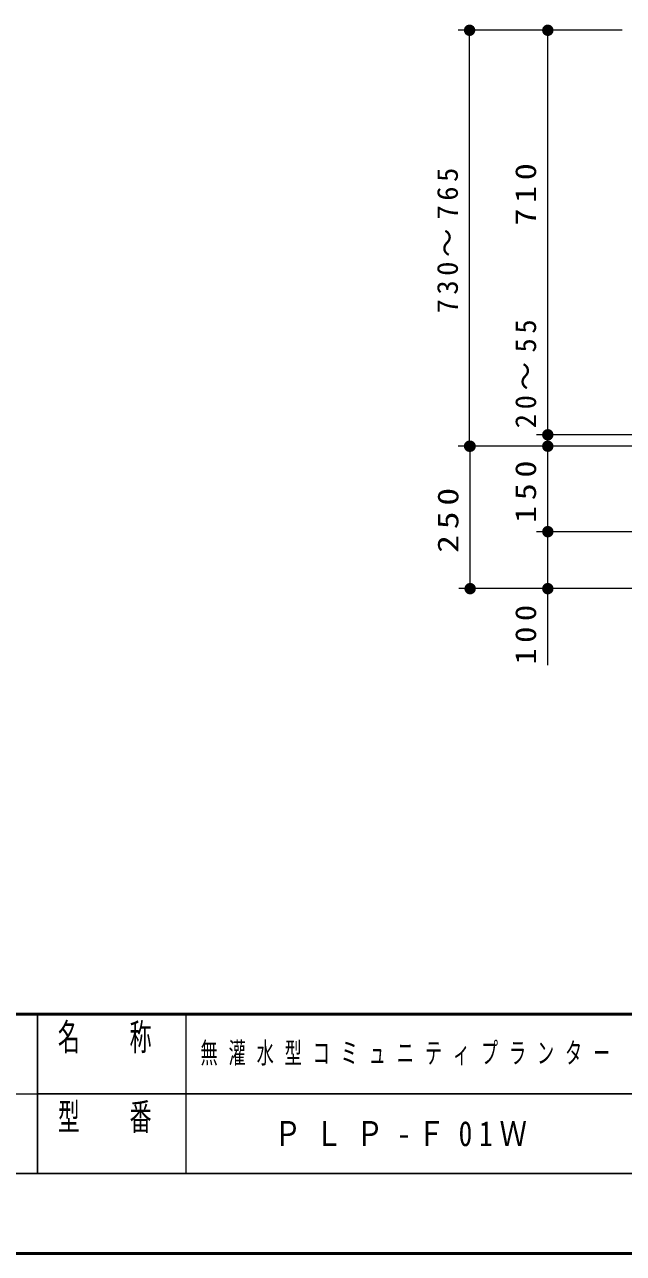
# Model space of a CAD drawing. Units: millimetres on the paper, scale 1:20. Extents: x -385 to 0, y 0 to 267.
# Drawn here: x -188.6 to -136.1, y 0 to 107.8 of the extents above; entities that cross this region are included whole.
import ezdxf

# ---------------------------------------------------------------- set-up
doc = ezdxf.new("R2010")
doc.units = ezdxf.units.MM
doc.layers.add('LY_1', color=7, linetype='Continuous', lineweight=13)
doc.layers.add('LY_4', color=7, linetype='Continuous')
doc.styles.add('ＭＳ ゴシック', font='')
doc.styles.get('ＭＳ ゴシック').set_extended_font_data('MS Gothic')

# ---------------------------------------------------------------- blocks, each defined once
blk = doc.blocks.new('filled_dot')
at = {"color": 0, "linetype": 'Continuous', "lineweight": -2, "const_width": 1.25}
blk.add_lwpolyline([(-0.625, 0, 1), (0.625, 0, 1)], format="xyb", close=True, dxfattribs=at)

msp = doc.modelspace()

# ---------------------------------------------------------------- linework, layer by layer
at = {"layer": 'LY_1'}
for p, q in [((-136.212, 107.336), (-150.597, 107.336)), ((-149.597, 70.836), (-149.597, 107.336)), ((-136.212, 107.336), (-143.734, 107.336)), ((-142.734, 71.836), (-142.734, 107.336)), ((-142.734, 70.836), (-142.734, 82.428)), ((-136.212, 71.836), (-143.734, 71.836)), ((-118.381, 71.836), (-143.734, 71.836)), ((-136.212, 70.836), (-150.597, 70.836)), ((-135.118, 70.836), (-150.55, 70.836)), ((-149.55, 58.336), (-149.55, 70.836)), ((-135.118, 70.836), (-143.734, 70.836)), ((-142.734, 63.336), (-142.734, 70.836)), ((-126.118, 63.336), (-143.734, 63.336)), ((-142.734, 51.614), (-142.734, 63.336)), ((-126.118, 58.336), (-150.55, 58.336)), ((-174.5, 21), (-174.5, 7)), ((-242.5, 14), (-187.5, 14))]:
    msp.add_line(p, q, dxfattribs=at)
at = {"layer": 'LY_1', "lineweight": 50}
for p, q in [((-385, 21), (0, 21)), ((-385, 0), (0, 0))]:
    msp.add_line(p, q, dxfattribs=at)
at = {"layer": 'LY_1', "color": 211, "lineweight": 25}
for p, q in [((-187.5, 21), (-187.5, 7)), ((-187.5, 14), (-70, 14)), ((-242.5, 7), (0, 7))]:
    msp.add_line(p, q, dxfattribs=at)

# ---------------------------------------------------------------- block references
at = {"layer": 'LY_1', "xscale": 0.4, "yscale": 0.4}
for p, rotation in [((-149.597, 107.336), 270), ((-142.734, 107.336), 270), ((-142.734, 71.836), 90), ((-142.734, 71.836), 270), ((-149.597, 70.836), 90), ((-149.55, 70.836), 270), ((-142.734, 70.836), 270), ((-142.734, 70.836), 90), ((-142.734, 63.336), 90), ((-142.734, 63.336), 270), ((-149.55, 58.336), 90), ((-142.734, 58.336), 90)]:
    msp.add_blockref('filled_dot', p, dxfattribs=dict(at, rotation=rotation))

# ---------------------------------------------------------------- texts
at = {"layer": 'LY_1', "char_height": 1.833, "attachment_point": 8, "rotation": 90, "style": 'ＭＳ ゴシック'}
for s, insert in [('\\T1.32;730～765', (-150.597, 89.086)), ('\\T1.33;\\W1.2;710', (-143.734, 93.18)), ('\\T1.33;20～55', (-143.734, 77.395)), ('\\T1.33;\\W1.2;150', (-143.734, 67.086)), ('\\T1.33;\\W1.25;250', (-150.55, 64.586)), ('\\T1.33;\\W1.15;100', (-143.734, 54.531))]:
    msp.add_mtext(s, dxfattribs=dict(at, insert=insert))
at = {"layer": 'LY_1', "color": 4, "char_height": 2.346, "attachment_point": 2, "style": 'ＭＳ ゴシック'}
for s, insert in [('\\T1.64;\\W0.6;名\u3000称', (-181, 20.167)), ('\\T1.64;\\W0.6;型\u3000番', (-181, 13.167))]:
    msp.add_mtext(s, dxfattribs=dict(at, insert=insert))
at = {"layer": 'LY_1', "insert": (-166.75, 10.5), "char_height": 2.199, "attachment_point": 4, "style": 'ＭＳ ゴシック'}
msp.add_mtext('\\T1.5;\\W0.8;ＰＬＰ-Ｆ01Ｗ', dxfattribs=at)
at = {"layer": 'LY_4', "insert": (-154.75, 17.5), "char_height": 1.833, "attachment_point": 5, "style": 'ＭＳ ゴシック'}
msp.add_mtext('\\T1.64;\\W0.6;無灌水型コミュニティプランター', dxfattribs=at)

doc.saveas('drawing.dxf')
